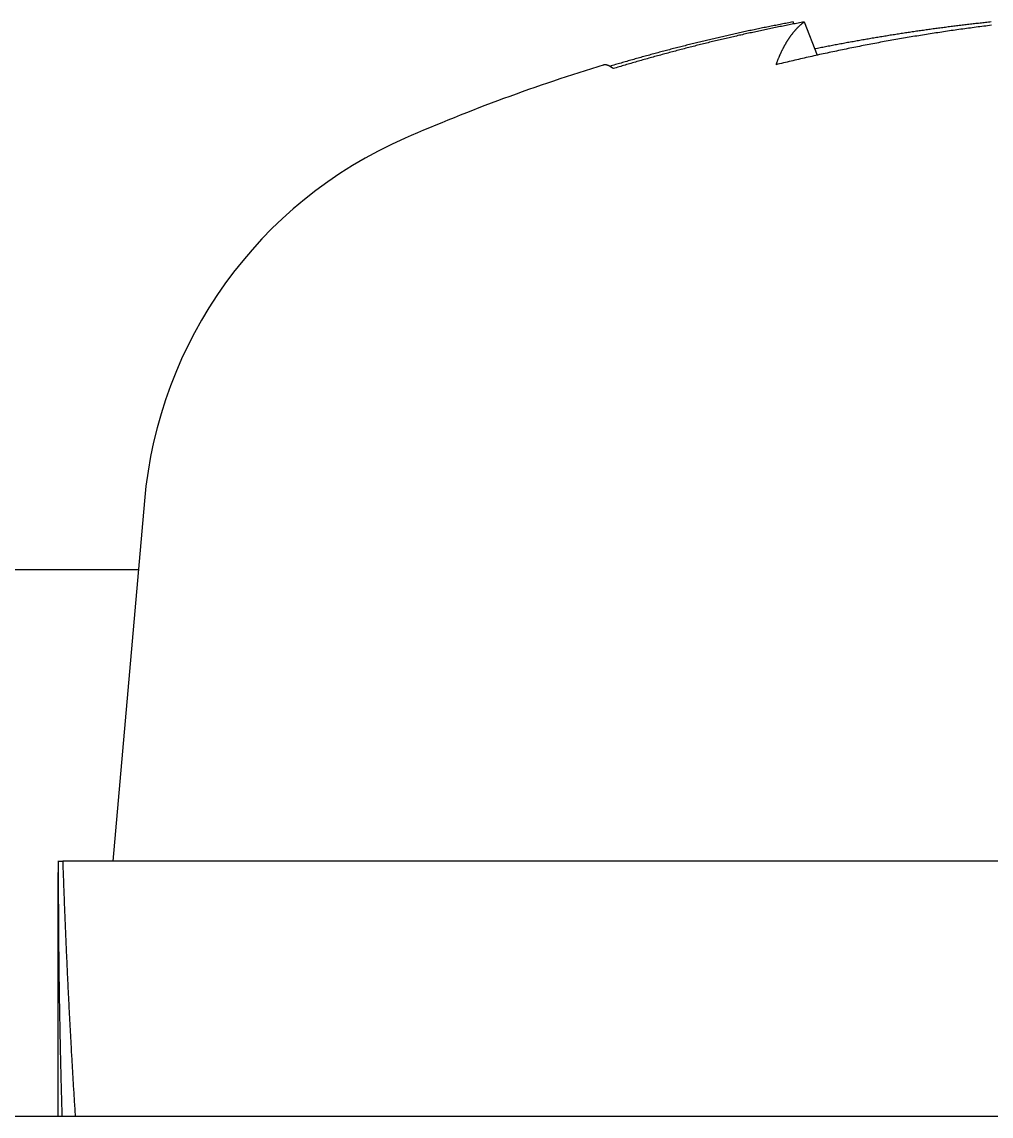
# Model space of a CAD drawing. Extents: x 8 to 293, y -214 to 82.
# Drawn here: x 77.427 to 80.088, y -81.519 to -78.517 of the extents above; entities that cross this region are included whole.
import ezdxf

# ---------------------------------------------------------------- set-up
doc = ezdxf.new("R2010")
doc.units = 0
doc.layers.get('0').update_dxf_attribs({"linetype": 'CONTINUOUS'})

msp = doc.modelspace()

# ---------------------------------------------------------------- linework, layer by layer
at = {"color": 7, "linetype": 'CONTINUOUS'}
for p, q in [((79.546, -78.5223), (79.5439, -78.5169)), ((79.5743, -78.5169), (79.6098, -78.608)), ((77.7629, -79.8313), (77.6765, -80.8194)), ((74.4765, -80.0194), (77.7465, -80.0194)), ((77.5265, -80.8194), (77.5387, -80.8194)), ((83.4265, -80.8194), (77.5387, -80.8194)), ((77.5265, -81.5194), (77.5265, -80.8512)), ((72.4765, -81.5194), (88.4765, -81.5194))]:
    msp.add_line(p, q, dxfattribs=at)
for points in [[(79.5439, -78.5169, 0), (79.54, -78.5176, 0), (79.536, -78.5184, 0), (79.532, -78.5191, 0), (79.528, -78.5199, 0), (79.5241, -78.5206, 0), (79.5201, -78.5214, 0), (79.5161, -78.5222, 0), (79.5121, -78.5229, 0), (79.5082, -78.5237, 0), (79.5042, -78.5245, 0), (79.5002, -78.5253, 0), (79.4963, -78.5261, 0), (79.4923, -78.5268, 0), (79.4883, -78.5276, 0), (79.4843, -78.5284, 0), (79.4804, -78.5292, 0), (79.4764, -78.53, 0), (79.4724, -78.5308, 0), (79.4685, -78.5316, 0), (79.4645, -78.5324, 0), (79.4605, -78.5332, 0), (79.4566, -78.5341, 0), (79.4526, -78.5349, 0), (79.4487, -78.5357, 0), (79.4447, -78.5365, 0), (79.4407, -78.5373, 0), (79.4368, -78.5382, 0), (79.4328, -78.539, 0), (79.4289, -78.5399, 0), (79.4249, -78.5407, 0), (79.4209, -78.5415, 0), (79.417, -78.5424, 0), (79.413, -78.5432, 0), (79.4091, -78.5441, 0), (79.4051, -78.5449, 0), (79.4012, -78.5458, 0), (79.3972, -78.5467, 0), (79.3933, -78.5475, 0), (79.3893, -78.5484, 0), (79.3853, -78.5493, 0), (79.3814, -78.5502, 0), (79.3774, -78.551, 0), (79.3735, -78.5519, 0), (79.3695, -78.5528, 0), (79.3656, -78.5537, 0), (79.3617, -78.5546, 0), (79.3577, -78.5555, 0), (79.3538, -78.5564, 0), (79.3498, -78.5573, 0), (79.3459, -78.5582, 0), (79.3419, -78.5591, 0), (79.338, -78.56, 0), (79.334, -78.5609, 0), (79.3301, -78.5618, 0), (79.3262, -78.5628, 0), (79.3222, -78.5637, 0), (79.3183, -78.5646, 0), (79.3143, -78.5655, 0), (79.3104, -78.5665, 0), (79.3065, -78.5674, 0), (79.3025, -78.5684, 0), (79.2986, -78.5693, 0), (79.2947, -78.5702, 0), (79.2907, -78.5712, 0), (79.2868, -78.5721, 0), (79.2829, -78.5731, 0), (79.2789, -78.5741, 0), (79.275, -78.575, 0), (79.2711, -78.576, 0), (79.2671, -78.577, 0), (79.2632, -78.5779, 0), (79.2593, -78.5789, 0), (79.2554, -78.5799, 0), (79.2514, -78.5809, 0), (79.2475, -78.5819, 0), (79.2436, -78.5828, 0), (79.2397, -78.5838, 0), (79.2357, -78.5848, 0), (79.2318, -78.5858, 0), (79.2279, -78.5868, 0), (79.224, -78.5878, 0), (79.22, -78.5888, 0), (79.2161, -78.5898, 0), (79.2122, -78.5909, 0), (79.2083, -78.5919, 0), (79.2044, -78.5929, 0), (79.2005, -78.5939, 0), (79.1965, -78.5949, 0), (79.1926, -78.596, 0), (79.1887, -78.597, 0), (79.1848, -78.598, 0), (79.1809, -78.5991, 0), (79.177, -78.6001, 0), (79.1731, -78.6012, 0), (79.1692, -78.6022, 0), (79.1653, -78.6033, 0), (79.1614, -78.6043, 0), (79.1574, -78.6054, 0), (79.1535, -78.6065, 0), (79.1496, -78.6075, 0), (79.1457, -78.6086, 0), (79.1418, -78.6097, 0), (79.1379, -78.6107, 0), (79.134, -78.6118, 0), (79.1301, -78.6129, 0), (79.1262, -78.614, 0), (79.1223, -78.6151, 0), (79.1184, -78.6161, 0), (79.1145, -78.6172, 0), (79.1106, -78.6183, 0), (79.1067, -78.6194, 0), (79.1029, -78.6205, 0), (79.099, -78.6216, 0), (79.0951, -78.6228, 0), (79.0912, -78.6239, 0), (79.0873, -78.625, 0), (79.0834, -78.6261, 0), (79.0795, -78.6272, 0), (79.0756, -78.6283, 0), (79.0717, -78.6295, 0), (79.0678, -78.6306, 0), (79.064, -78.6317, 0), (79.0601, -78.6329, 0), (79.0562, -78.634, 0), (79.0523, -78.6352, 0), (79.0484, -78.6363, 0), (79.0446, -78.6375, 0), (79.0407, -78.6386, 0)], [(79.5743, -78.5169, 0), (79.5702, -78.5176, 0), (79.566, -78.5184, 0), (79.5619, -78.5192, 0), (79.5578, -78.52, 0), (79.5536, -78.5208, 0), (79.5495, -78.5216, 0), (79.5453, -78.5224, 0), (79.5412, -78.5232, 0), (79.5371, -78.524, 0), (79.5329, -78.5248, 0), (79.5288, -78.5256, 0), (79.5247, -78.5264, 0), (79.5205, -78.5273, 0), (79.5164, -78.5281, 0), (79.5123, -78.5289, 0), (79.5081, -78.5297, 0), (79.504, -78.5306, 0), (79.4999, -78.5314, 0), (79.4957, -78.5323, 0), (79.4916, -78.5331, 0), (79.4875, -78.534, 0), (79.4834, -78.5348, 0), (79.4792, -78.5357, 0), (79.4751, -78.5365, 0), (79.471, -78.5374, 0), (79.4669, -78.5382, 0), (79.4627, -78.5391, 0), (79.4586, -78.54, 0), (79.4545, -78.5409, 0), (79.4504, -78.5417, 0), (79.4462, -78.5426, 0), (79.4421, -78.5435, 0), (79.438, -78.5444, 0), (79.4339, -78.5453, 0), (79.4298, -78.5462, 0), (79.4256, -78.5471, 0), (79.4215, -78.548, 0), (79.4174, -78.5489, 0), (79.4133, -78.5498, 0), (79.4092, -78.5507, 0), (79.4051, -78.5517, 0), (79.401, -78.5526, 0), (79.3968, -78.5535, 0), (79.3927, -78.5544, 0), (79.3886, -78.5554, 0), (79.3845, -78.5563, 0), (79.3804, -78.5572, 0), (79.3763, -78.5582, 0), (79.3722, -78.5591, 0), (79.3681, -78.5601, 0), (79.364, -78.561, 0), (79.3599, -78.562, 0), (79.3558, -78.5629, 0), (79.3517, -78.5639, 0), (79.3476, -78.5649, 0), (79.3435, -78.5658, 0), (79.3394, -78.5668, 0), (79.3353, -78.5678, 0), (79.3312, -78.5688, 0), (79.3271, -78.5698, 0), (79.323, -78.5707, 0), (79.3189, -78.5717, 0), (79.3148, -78.5727, 0), (79.3107, -78.5737, 0), (79.3066, -78.5747, 0), (79.3025, -78.5757, 0), (79.2984, -78.5767, 0), (79.2943, -78.5778, 0), (79.2902, -78.5788, 0), (79.2861, -78.5798, 0), (79.282, -78.5808, 0), (79.278, -78.5818, 0), (79.2739, -78.5829, 0), (79.2698, -78.5839, 0), (79.2657, -78.5849, 0), (79.2616, -78.586, 0), (79.2575, -78.587, 0), (79.2534, -78.5881, 0), (79.2494, -78.5891, 0), (79.2453, -78.5902, 0), (79.2412, -78.5912, 0), (79.2371, -78.5923, 0), (79.233, -78.5933, 0), (79.229, -78.5944, 0), (79.2249, -78.5955, 0), (79.2208, -78.5966, 0), (79.2167, -78.5976, 0), (79.2127, -78.5987, 0), (79.2086, -78.5998, 0), (79.2045, -78.6009, 0), (79.2005, -78.602, 0), (79.1964, -78.6031, 0), (79.1923, -78.6042, 0), (79.1882, -78.6053, 0), (79.1842, -78.6064, 0), (79.1801, -78.6075, 0), (79.176, -78.6086, 0), (79.172, -78.6097, 0), (79.1679, -78.6108, 0), (79.1639, -78.612, 0), (79.1598, -78.6131, 0), (79.1557, -78.6142, 0), (79.1517, -78.6153, 0), (79.1476, -78.6165, 0), (79.1436, -78.6176, 0), (79.1395, -78.6188, 0), (79.1354, -78.6199, 0), (79.1314, -78.6211, 0), (79.1273, -78.6222, 0), (79.1233, -78.6234, 0), (79.1192, -78.6245, 0), (79.1152, -78.6257, 0), (79.1111, -78.6269, 0), (79.1071, -78.628, 0), (79.103, -78.6292, 0), (79.099, -78.6304, 0), (79.0949, -78.6316, 0), (79.0909, -78.6327, 0), (79.0868, -78.6339, 0), (79.0828, -78.6351, 0), (79.0788, -78.6363, 0), (79.0747, -78.6375, 0), (79.0707, -78.6387, 0), (79.0666, -78.6399, 0), (79.0626, -78.6411, 0), (79.0586, -78.6423, 0), (79.0545, -78.6436, 0), (79.0505, -78.6448, 0)], [(79.5747, -78.5166, 0), (79.574, -78.5171, 0), (79.5732, -78.5177, 0), (79.5725, -78.5183, 0), (79.5717, -78.5189, 0), (79.571, -78.5195, 0), (79.5702, -78.52, 0), (79.5695, -78.5206, 0), (79.5688, -78.5212, 0), (79.568, -78.5219, 0), (79.5673, -78.5225, 0), (79.5666, -78.5231, 0), (79.5658, -78.5237, 0), (79.5651, -78.5243, 0), (79.5644, -78.525, 0), (79.5637, -78.5256, 0), (79.5629, -78.5263, 0), (79.5622, -78.5269, 0), (79.5615, -78.5276, 0), (79.5608, -78.5283, 0), (79.5601, -78.5289, 0), (79.5594, -78.5296, 0), (79.5587, -78.5303, 0), (79.558, -78.531, 0), (79.5573, -78.5317, 0), (79.5566, -78.5324, 0), (79.5559, -78.5331, 0), (79.5552, -78.5338, 0), (79.5545, -78.5345, 0), (79.5538, -78.5352, 0), (79.5531, -78.5359, 0), (79.5524, -78.5367, 0), (79.5517, -78.5374, 0), (79.5511, -78.5382, 0), (79.5504, -78.5389, 0), (79.5497, -78.5397, 0), (79.549, -78.5404, 0), (79.5484, -78.5412, 0), (79.5477, -78.542, 0), (79.547, -78.5427, 0), (79.5464, -78.5435, 0), (79.5457, -78.5443, 0), (79.545, -78.5451, 0), (79.5444, -78.5459, 0), (79.5437, -78.5467, 0), (79.5431, -78.5475, 0), (79.5424, -78.5484, 0), (79.5418, -78.5492, 0), (79.5411, -78.55, 0), (79.5405, -78.5508, 0), (79.5398, -78.5517, 0), (79.5392, -78.5525, 0), (79.5386, -78.5534, 0), (79.5379, -78.5542, 0), (79.5373, -78.5551, 0), (79.5367, -78.556, 0), (79.536, -78.5568, 0), (79.5354, -78.5577, 0), (79.5348, -78.5586, 0), (79.5342, -78.5595, 0), (79.5335, -78.5604, 0), (79.5329, -78.5613, 0), (79.5323, -78.5622, 0), (79.5317, -78.5631, 0), (79.5311, -78.564, 0), (79.5305, -78.5649, 0), (79.5299, -78.5659, 0), (79.5293, -78.5668, 0), (79.5287, -78.5677, 0), (79.5281, -78.5687, 0), (79.5275, -78.5696, 0), (79.5269, -78.5706, 0), (79.5263, -78.5716, 0), (79.5257, -78.5725, 0), (79.5251, -78.5735, 0), (79.5245, -78.5745, 0), (79.5239, -78.5755, 0), (79.5234, -78.5765, 0), (79.5228, -78.5774, 0), (79.5222, -78.5784, 0), (79.5216, -78.5795, 0), (79.5211, -78.5805, 0), (79.5205, -78.5815, 0), (79.5199, -78.5825, 0), (79.5194, -78.5835, 0), (79.5188, -78.5846, 0), (79.5182, -78.5856, 0), (79.5177, -78.5867, 0), (79.5171, -78.5877, 0), (79.5166, -78.5888, 0), (79.516, -78.5898, 0), (79.5155, -78.5909, 0), (79.5149, -78.592, 0), (79.5144, -78.593, 0), (79.5138, -78.5941, 0), (79.5133, -78.5952, 0), (79.5128, -78.5963, 0), (79.5122, -78.5974, 0), (79.5117, -78.5985, 0), (79.5112, -78.5996, 0), (79.5106, -78.6008, 0), (79.5101, -78.6019, 0), (79.5096, -78.603, 0), (79.5091, -78.6041, 0), (79.5085, -78.6053, 0), (79.508, -78.6064, 0), (79.5075, -78.6076, 0), (79.507, -78.6087, 0), (79.5065, -78.6099, 0), (79.506, -78.6111, 0), (79.5055, -78.6122, 0), (79.505, -78.6134, 0), (79.5045, -78.6146, 0), (79.504, -78.6158, 0), (79.5035, -78.617, 0), (79.503, -78.6182, 0), (79.5025, -78.6194, 0), (79.502, -78.6206, 0), (79.5015, -78.6218, 0), (79.501, -78.623, 0), (79.5006, -78.6243, 0), (79.5001, -78.6255, 0), (79.4996, -78.6267, 0), (79.4991, -78.628, 0), (79.4986, -78.6292, 0), (79.4982, -78.6305, 0), (79.4977, -78.6318, 0), (79.4972, -78.633, 0), (79.4968, -78.6343, 0)], [(80.0878, -78.5169, 0), (80.084, -78.5173, 0), (80.0802, -78.5177, 0), (80.0764, -78.5181, 0), (80.0726, -78.5185, 0), (80.0688, -78.5189, 0), (80.065, -78.5193, 0), (80.0612, -78.5197, 0), (80.0574, -78.5202, 0), (80.0536, -78.5206, 0), (80.0498, -78.521, 0), (80.046, -78.5214, 0), (80.0422, -78.5219, 0), (80.0384, -78.5223, 0), (80.0346, -78.5227, 0), (80.0308, -78.5232, 0), (80.027, -78.5236, 0), (80.0232, -78.5241, 0), (80.0194, -78.5245, 0), (80.0156, -78.525, 0), (80.0118, -78.5254, 0), (80.008, -78.5259, 0), (80.0042, -78.5263, 0), (80.0004, -78.5268, 0), (79.9966, -78.5273, 0), (79.9928, -78.5277, 0), (79.989, -78.5282, 0), (79.9852, -78.5287, 0), (79.9814, -78.5292, 0), (79.9777, -78.5296, 0), (79.9739, -78.5301, 0), (79.9701, -78.5306, 0), (79.9663, -78.5311, 0), (79.9625, -78.5316, 0), (79.9587, -78.5321, 0), (79.9549, -78.5326, 0), (79.9511, -78.5331, 0), (79.9473, -78.5336, 0), (79.9435, -78.5341, 0), (79.9397, -78.5346, 0), (79.9359, -78.5351, 0), (79.9321, -78.5356, 0), (79.9283, -78.5361, 0), (79.9245, -78.5366, 0), (79.9207, -78.5372, 0), (79.9169, -78.5377, 0), (79.9131, -78.5382, 0), (79.9093, -78.5388, 0), (79.9056, -78.5393, 0), (79.9018, -78.5398, 0), (79.898, -78.5404, 0), (79.8942, -78.5409, 0), (79.8904, -78.5414, 0), (79.8866, -78.542, 0), (79.8828, -78.5425, 0), (79.879, -78.5431, 0), (79.8752, -78.5437, 0), (79.8714, -78.5442, 0), (79.8676, -78.5448, 0), (79.8639, -78.5453, 0), (79.8601, -78.5459, 0), (79.8563, -78.5465, 0), (79.8525, -78.547, 0), (79.8487, -78.5476, 0), (79.8449, -78.5482, 0), (79.8411, -78.5488, 0), (79.8373, -78.5494, 0), (79.8335, -78.5499, 0), (79.8298, -78.5505, 0), (79.826, -78.5511, 0), (79.8222, -78.5517, 0), (79.8184, -78.5523, 0), (79.8146, -78.5529, 0), (79.8108, -78.5535, 0), (79.807, -78.5541, 0), (79.8033, -78.5547, 0), (79.7995, -78.5554, 0), (79.7957, -78.556, 0), (79.7919, -78.5566, 0), (79.7881, -78.5572, 0), (79.7843, -78.5578, 0), (79.7806, -78.5585, 0), (79.7768, -78.5591, 0), (79.773, -78.5597, 0), (79.7692, -78.5603, 0), (79.7654, -78.561, 0), (79.7616, -78.5616, 0), (79.7579, -78.5623, 0), (79.7541, -78.5629, 0), (79.7503, -78.5636, 0), (79.7465, -78.5642, 0), (79.7427, -78.5649, 0), (79.739, -78.5655, 0), (79.7352, -78.5662, 0), (79.7314, -78.5668, 0), (79.7276, -78.5675, 0), (79.7239, -78.5682, 0), (79.7201, -78.5688, 0), (79.7163, -78.5695, 0), (79.7125, -78.5702, 0), (79.7087, -78.5709, 0), (79.705, -78.5716, 0), (79.7012, -78.5722, 0), (79.6974, -78.5729, 0), (79.6936, -78.5736, 0), (79.6899, -78.5743, 0), (79.6861, -78.575, 0), (79.6823, -78.5757, 0), (79.6785, -78.5764, 0), (79.6748, -78.5771, 0), (79.671, -78.5778, 0), (79.6672, -78.5785, 0), (79.6635, -78.5792, 0), (79.6597, -78.5799, 0), (79.6559, -78.5807, 0), (79.6521, -78.5814, 0), (79.6484, -78.5821, 0), (79.6446, -78.5828, 0), (79.6408, -78.5836, 0), (79.6371, -78.5843, 0), (79.6333, -78.585, 0), (79.6295, -78.5858, 0), (79.6258, -78.5865, 0), (79.622, -78.5873, 0), (79.6182, -78.588, 0), (79.6145, -78.5887, 0), (79.6107, -78.5895, 0), (79.6069, -78.5902, 0), (79.6032, -78.591, 0)], [(80.0888, -78.5259, 0), (80.0836, -78.5266, 0), (80.0783, -78.5272, 0), (80.073, -78.5279, 0), (80.0678, -78.5286, 0), (80.0625, -78.5292, 0), (80.0572, -78.5299, 0), (80.052, -78.5306, 0), (80.0467, -78.5313, 0), (80.0415, -78.532, 0), (80.0362, -78.5327, 0), (80.0309, -78.5334, 0), (80.0257, -78.5341, 0), (80.0204, -78.5348, 0), (80.0152, -78.5355, 0), (80.0099, -78.5362, 0), (80.0046, -78.537, 0), (79.9994, -78.5377, 0), (79.9941, -78.5385, 0), (79.9889, -78.5392, 0), (79.9836, -78.54, 0), (79.9783, -78.5407, 0), (79.9731, -78.5415, 0), (79.9678, -78.5423, 0), (79.9626, -78.543, 0), (79.9573, -78.5438, 0), (79.9521, -78.5446, 0), (79.9468, -78.5454, 0), (79.9415, -78.5462, 0), (79.9363, -78.547, 0), (79.931, -78.5478, 0), (79.9258, -78.5486, 0), (79.9205, -78.5494, 0), (79.9153, -78.5503, 0), (79.91, -78.5511, 0), (79.9048, -78.5519, 0), (79.8995, -78.5528, 0), (79.8943, -78.5536, 0), (79.889, -78.5545, 0), (79.8838, -78.5554, 0), (79.8785, -78.5562, 0), (79.8732, -78.5571, 0), (79.868, -78.558, 0), (79.8627, -78.5588, 0), (79.8575, -78.5597, 0), (79.8523, -78.5606, 0), (79.847, -78.5615, 0), (79.8418, -78.5624, 0), (79.8365, -78.5633, 0), (79.8313, -78.5643, 0), (79.826, -78.5652, 0), (79.8208, -78.5661, 0), (79.8155, -78.567, 0), (79.8103, -78.568, 0), (79.805, -78.5689, 0), (79.7998, -78.5699, 0), (79.7945, -78.5708, 0), (79.7893, -78.5718, 0), (79.7841, -78.5727, 0), (79.7788, -78.5737, 0), (79.7736, -78.5747, 0), (79.7683, -78.5757, 0), (79.7631, -78.5767, 0), (79.7579, -78.5777, 0), (79.7526, -78.5787, 0), (79.7474, -78.5797, 0), (79.7421, -78.5807, 0), (79.7369, -78.5817, 0), (79.7317, -78.5827, 0), (79.7264, -78.5837, 0), (79.7212, -78.5848, 0), (79.716, -78.5858, 0), (79.7107, -78.5868, 0), (79.7055, -78.5879, 0), (79.7003, -78.5889, 0), (79.695, -78.59, 0), (79.6898, -78.5911, 0), (79.6846, -78.5921, 0), (79.6793, -78.5932, 0), (79.6741, -78.5943, 0), (79.6689, -78.5954, 0), (79.6637, -78.5965, 0), (79.6584, -78.5976, 0), (79.6532, -78.5987, 0), (79.648, -78.5998, 0), (79.6428, -78.6009, 0), (79.6375, -78.602, 0), (79.6323, -78.6031, 0), (79.6271, -78.6043, 0), (79.6219, -78.6054, 0), (79.6166, -78.6065, 0), (79.6114, -78.6077, 0), (79.6062, -78.6088, 0), (79.601, -78.61, 0), (79.5958, -78.6112, 0), (79.5905, -78.6123, 0), (79.5853, -78.6135, 0), (79.5801, -78.6147, 0), (79.5749, -78.6159, 0), (79.5697, -78.6171, 0), (79.5645, -78.6183, 0), (79.5593, -78.6195, 0), (79.5541, -78.6207, 0), (79.5488, -78.6219, 0), (79.5436, -78.6231, 0), (79.5384, -78.6243, 0), (79.5332, -78.6255, 0), (79.528, -78.6268, 0), (79.5228, -78.628, 0), (79.5176, -78.6293, 0), (79.5124, -78.6305, 0), (79.5072, -78.6318, 0), (79.502, -78.633, 0), (79.4968, -78.6343, 0)], [(79.0505, -78.6448, 0), (79.0502, -78.6446, 0), (79.0499, -78.6443, 0), (79.0496, -78.6441, 0), (79.0492, -78.6439, 0), (79.0489, -78.6437, 0), (79.0486, -78.6435, 0), (79.0483, -78.6433, 0), (79.048, -78.6431, 0), (79.0477, -78.6429, 0), (79.0474, -78.6427, 0), (79.0471, -78.6425, 0), (79.0468, -78.6423, 0), (79.0465, -78.6421, 0), (79.0462, -78.6419, 0), (79.046, -78.6417, 0), (79.0457, -78.6416, 0), (79.0454, -78.6414, 0), (79.0451, -78.6412, 0), (79.0448, -78.641, 0), (79.0445, -78.6408, 0), (79.0442, -78.6407, 0), (79.044, -78.6405, 0), (79.0437, -78.6403, 0), (79.0434, -78.6402, 0), (79.0431, -78.64, 0), (79.0428, -78.6398, 0), (79.0426, -78.6397, 0), (79.0423, -78.6395, 0), (79.042, -78.6394, 0), (79.0418, -78.6392, 0), (79.0415, -78.6391, 0), (79.0412, -78.6389, 0), (79.041, -78.6388, 0), (79.0407, -78.6386, 0), (79.0405, -78.6385, 0), (79.0402, -78.6384, 0), (79.0399, -78.6382, 0), (79.0397, -78.6381, 0), (79.0394, -78.638, 0), (79.0392, -78.6378, 0), (79.0389, -78.6377, 0), (79.0387, -78.6376, 0), (79.0384, -78.6375, 0), (79.0382, -78.6373, 0), (79.038, -78.6372, 0), (79.0377, -78.6371, 0), (79.0375, -78.637, 0), (79.0372, -78.6369, 0), (79.037, -78.6368, 0), (79.0368, -78.6367, 0), (79.0365, -78.6366, 0), (79.0363, -78.6365, 0), (79.0361, -78.6364, 0), (79.0358, -78.6363, 0), (79.0356, -78.6362, 0), (79.0354, -78.6361, 0), (79.0352, -78.636, 0), (79.035, -78.6359, 0), (79.0347, -78.6358, 0), (79.0345, -78.6357, 0), (79.0343, -78.6357, 0), (79.0341, -78.6356, 0), (79.0339, -78.6355, 0), (79.0337, -78.6354, 0), (79.0334, -78.6354, 0), (79.0332, -78.6353, 0), (79.033, -78.6352, 0), (79.0328, -78.6352, 0), (79.0326, -78.6351, 0), (79.0324, -78.635, 0), (79.0322, -78.635, 0), (79.032, -78.6349, 0), (79.0318, -78.6349, 0), (79.0316, -78.6348, 0), (79.0314, -78.6348, 0), (79.0312, -78.6347, 0), (79.0311, -78.6347, 0), (79.0309, -78.6346, 0), (79.0307, -78.6346, 0), (79.0305, -78.6346, 0), (79.0303, -78.6345, 0), (79.0301, -78.6345, 0), (79.0299, -78.6345, 0), (79.0298, -78.6344, 0), (79.0296, -78.6344, 0), (79.0294, -78.6344, 0), (79.0292, -78.6344, 0), (79.0291, -78.6344, 0), (79.0289, -78.6343, 0), (79.0287, -78.6343, 0), (79.0286, -78.6343, 0), (79.0284, -78.6343, 0), (79.0282, -78.6343, 0), (79.0281, -78.6343, 0), (79.0279, -78.6343, 0), (79.0277, -78.6343, 0), (79.0276, -78.6343, 0), (79.0274, -78.6343, 0), (79.0273, -78.6343, 0), (79.0271, -78.6343, 0), (79.027, -78.6343, 0), (79.0268, -78.6343, 0), (79.0267, -78.6344, 0), (79.0265, -78.6344, 0), (79.0264, -78.6344, 0), (79.0262, -78.6344, 0), (79.0261, -78.6345, 0), (79.026, -78.6345, 0), (79.0258, -78.6345, 0), (79.0257, -78.6345, 0), (79.0256, -78.6346, 0), (79.0254, -78.6346, 0), (79.0253, -78.6347, 0), (79.0252, -78.6347, 0), (79.025, -78.6347, 0), (79.0249, -78.6348, 0), (79.0248, -78.6348, 0), (79.0247, -78.6349, 0), (79.0245, -78.6349, 0), (79.0244, -78.635, 0), (79.0243, -78.6351, 0), (79.0242, -78.6351, 0), (79.0241, -78.6352, 0), (79.024, -78.6352, 0), (79.0238, -78.6353, 0), (79.0237, -78.6354, 0), (79.0236, -78.6355, 0), (79.0235, -78.6355, 0)], [(77.5265, -80.8189, 0), (77.5265, -80.8243, 0), (77.5265, -80.8298, 0), (77.5265, -80.8353, 0), (77.5265, -80.8407, 0), (77.5265, -80.8462, 0), (77.5265, -80.8517, 0), (77.5265, -80.8572, 0), (77.5265, -80.8626, 0), (77.5265, -80.8681, 0), (77.5265, -80.8736, 0), (77.5265, -80.879, 0), (77.5265, -80.8845, 0), (77.5265, -80.89, 0), (77.5265, -80.8954, 0), (77.5265, -80.9009, 0), (77.5265, -80.9064, 0), (77.5266, -80.9119, 0), (77.5266, -80.9173, 0), (77.5266, -80.9228, 0), (77.5266, -80.9283, 0), (77.5266, -80.9337, 0), (77.5267, -80.9392, 0), (77.5267, -80.9447, 0), (77.5267, -80.9502, 0), (77.5267, -80.9556, 0), (77.5267, -80.9611, 0), (77.5268, -80.9666, 0), (77.5268, -80.972, 0), (77.5268, -80.9775, 0), (77.5269, -80.983, 0), (77.5269, -80.9885, 0), (77.5269, -80.9939, 0), (77.527, -80.9994, 0), (77.527, -81.0049, 0), (77.527, -81.0104, 0), (77.5271, -81.0158, 0), (77.5271, -81.0213, 0), (77.5272, -81.0268, 0), (77.5272, -81.0323, 0), (77.5273, -81.0377, 0), (77.5273, -81.0432, 0), (77.5274, -81.0487, 0), (77.5274, -81.0541, 0), (77.5275, -81.0596, 0), (77.5275, -81.0651, 0), (77.5276, -81.0706, 0), (77.5276, -81.076, 0), (77.5277, -81.0815, 0), (77.5277, -81.087, 0), (77.5278, -81.0925, 0), (77.5278, -81.0979, 0), (77.5279, -81.1034, 0), (77.528, -81.1089, 0), (77.528, -81.1144, 0), (77.5281, -81.1198, 0), (77.5282, -81.1253, 0), (77.5282, -81.1308, 0), (77.5283, -81.1363, 0), (77.5284, -81.1417, 0), (77.5284, -81.1472, 0), (77.5285, -81.1527, 0), (77.5286, -81.1582, 0), (77.5287, -81.1636, 0), (77.5287, -81.1691, 0), (77.5288, -81.1746, 0), (77.5289, -81.1801, 0), (77.529, -81.1855, 0), (77.5291, -81.191, 0), (77.5292, -81.1965, 0), (77.5292, -81.202, 0), (77.5293, -81.2074, 0), (77.5294, -81.2129, 0), (77.5295, -81.2184, 0), (77.5296, -81.2239, 0), (77.5297, -81.2293, 0), (77.5298, -81.2348, 0), (77.5299, -81.2403, 0), (77.53, -81.2458, 0), (77.5301, -81.2512, 0), (77.5302, -81.2567, 0), (77.5303, -81.2622, 0), (77.5304, -81.2677, 0), (77.5305, -81.2731, 0), (77.5306, -81.2786, 0), (77.5307, -81.2841, 0), (77.5308, -81.2895, 0), (77.5309, -81.295, 0), (77.531, -81.3005, 0), (77.5311, -81.306, 0), (77.5312, -81.3114, 0), (77.5313, -81.3169, 0), (77.5315, -81.3224, 0), (77.5316, -81.3279, 0), (77.5317, -81.3333, 0), (77.5318, -81.3388, 0), (77.5319, -81.3443, 0), (77.5321, -81.3498, 0), (77.5322, -81.3552, 0), (77.5323, -81.3607, 0), (77.5324, -81.3662, 0), (77.5326, -81.3717, 0), (77.5327, -81.3771, 0), (77.5328, -81.3826, 0), (77.533, -81.3881, 0), (77.5331, -81.3936, 0), (77.5332, -81.399, 0), (77.5334, -81.4045, 0), (77.5335, -81.41, 0), (77.5336, -81.4154, 0), (77.5338, -81.4209, 0), (77.5339, -81.4264, 0), (77.534, -81.4319, 0), (77.5342, -81.4373, 0), (77.5343, -81.4428, 0), (77.5345, -81.4483, 0), (77.5346, -81.4538, 0), (77.5348, -81.4592, 0), (77.5349, -81.4647, 0), (77.5351, -81.4702, 0), (77.5352, -81.4756, 0), (77.5354, -81.4811, 0), (77.5355, -81.4866, 0), (77.5357, -81.4921, 0), (77.5359, -81.4975, 0), (77.536, -81.503, 0), (77.5362, -81.5085, 0), (77.5363, -81.5139, 0), (77.5365, -81.5194, 0)], [(77.5387, -80.8194, 0), (77.5389, -80.8249, 0), (77.5391, -80.8304, 0), (77.5392, -80.8359, 0), (77.5394, -80.8414, 0), (77.5396, -80.8469, 0), (77.5398, -80.8523, 0), (77.54, -80.8578, 0), (77.5402, -80.8633, 0), (77.5404, -80.8688, 0), (77.5406, -80.8743, 0), (77.5408, -80.8798, 0), (77.541, -80.8853, 0), (77.5412, -80.8907, 0), (77.5414, -80.8962, 0), (77.5416, -80.9017, 0), (77.5418, -80.9072, 0), (77.542, -80.9127, 0), (77.5422, -80.9182, 0), (77.5424, -80.9236, 0), (77.5426, -80.9291, 0), (77.5428, -80.9346, 0), (77.543, -80.9401, 0), (77.5432, -80.9456, 0), (77.5434, -80.9511, 0), (77.5437, -80.9565, 0), (77.5439, -80.962, 0), (77.5441, -80.9675, 0), (77.5443, -80.973, 0), (77.5445, -80.9785, 0), (77.5447, -80.9839, 0), (77.545, -80.9894, 0), (77.5452, -80.9949, 0), (77.5454, -81.0004, 0), (77.5456, -81.0059, 0), (77.5459, -81.0113, 0), (77.5461, -81.0168, 0), (77.5463, -81.0223, 0), (77.5466, -81.0278, 0), (77.5468, -81.0333, 0), (77.547, -81.0387, 0), (77.5473, -81.0442, 0), (77.5475, -81.0497, 0), (77.5478, -81.0552, 0), (77.548, -81.0606, 0), (77.5482, -81.0661, 0), (77.5485, -81.0716, 0), (77.5487, -81.0771, 0), (77.549, -81.0826, 0), (77.5492, -81.088, 0), (77.5495, -81.0935, 0), (77.5497, -81.099, 0), (77.55, -81.1045, 0), (77.5502, -81.1099, 0), (77.5505, -81.1154, 0), (77.5507, -81.1209, 0), (77.551, -81.1263, 0), (77.5512, -81.1318, 0), (77.5515, -81.1373, 0), (77.5518, -81.1428, 0), (77.552, -81.1482, 0), (77.5523, -81.1537, 0), (77.5525, -81.1592, 0), (77.5528, -81.1646, 0), (77.5531, -81.1701, 0), (77.5533, -81.1756, 0), (77.5536, -81.1811, 0), (77.5539, -81.1865, 0), (77.5542, -81.192, 0), (77.5544, -81.1975, 0), (77.5547, -81.2029, 0), (77.555, -81.2084, 0), (77.5553, -81.2139, 0), (77.5555, -81.2193, 0), (77.5558, -81.2248, 0), (77.5561, -81.2303, 0), (77.5564, -81.2357, 0), (77.5567, -81.2412, 0), (77.557, -81.2467, 0), (77.5572, -81.2521, 0), (77.5575, -81.2576, 0), (77.5578, -81.2631, 0), (77.5581, -81.2685, 0), (77.5584, -81.274, 0), (77.5587, -81.2795, 0), (77.559, -81.2849, 0), (77.5593, -81.2904, 0), (77.5596, -81.2958, 0), (77.5599, -81.3013, 0), (77.5602, -81.3068, 0), (77.5605, -81.3122, 0), (77.5608, -81.3177, 0), (77.5611, -81.3232, 0), (77.5614, -81.3286, 0), (77.5617, -81.3341, 0), (77.562, -81.3395, 0), (77.5623, -81.345, 0), (77.5627, -81.3504, 0), (77.563, -81.3559, 0), (77.5633, -81.3614, 0), (77.5636, -81.3668, 0), (77.5639, -81.3723, 0), (77.5642, -81.3777, 0), (77.5645, -81.3832, 0), (77.5649, -81.3886, 0), (77.5652, -81.3941, 0), (77.5655, -81.3996, 0), (77.5658, -81.405, 0), (77.5662, -81.4105, 0), (77.5665, -81.4159, 0), (77.5668, -81.4214, 0), (77.5672, -81.4268, 0), (77.5675, -81.4323, 0), (77.5678, -81.4377, 0), (77.5682, -81.4432, 0), (77.5685, -81.4486, 0), (77.5688, -81.4541, 0), (77.5692, -81.4595, 0), (77.5695, -81.465, 0), (77.5698, -81.4704, 0), (77.5702, -81.4759, 0), (77.5705, -81.4813, 0), (77.5709, -81.4868, 0), (77.5712, -81.4922, 0), (77.5716, -81.4976, 0), (77.5719, -81.5031, 0), (77.5723, -81.5085, 0), (77.5726, -81.514, 0), (77.573, -81.5194, 0)]]:
    msp.add_polyline3d(points, dxfattribs=at)
for centre, radius, start, end in [((80.4765, -83.4194), 5, 106.8715, 113.5471), ((78.9584, -79.9358), 1.2, 113.5471, 175)]:
    msp.add_arc(centre, radius, start, end, dxfattribs=at)

doc.saveas('drawing.dxf')
